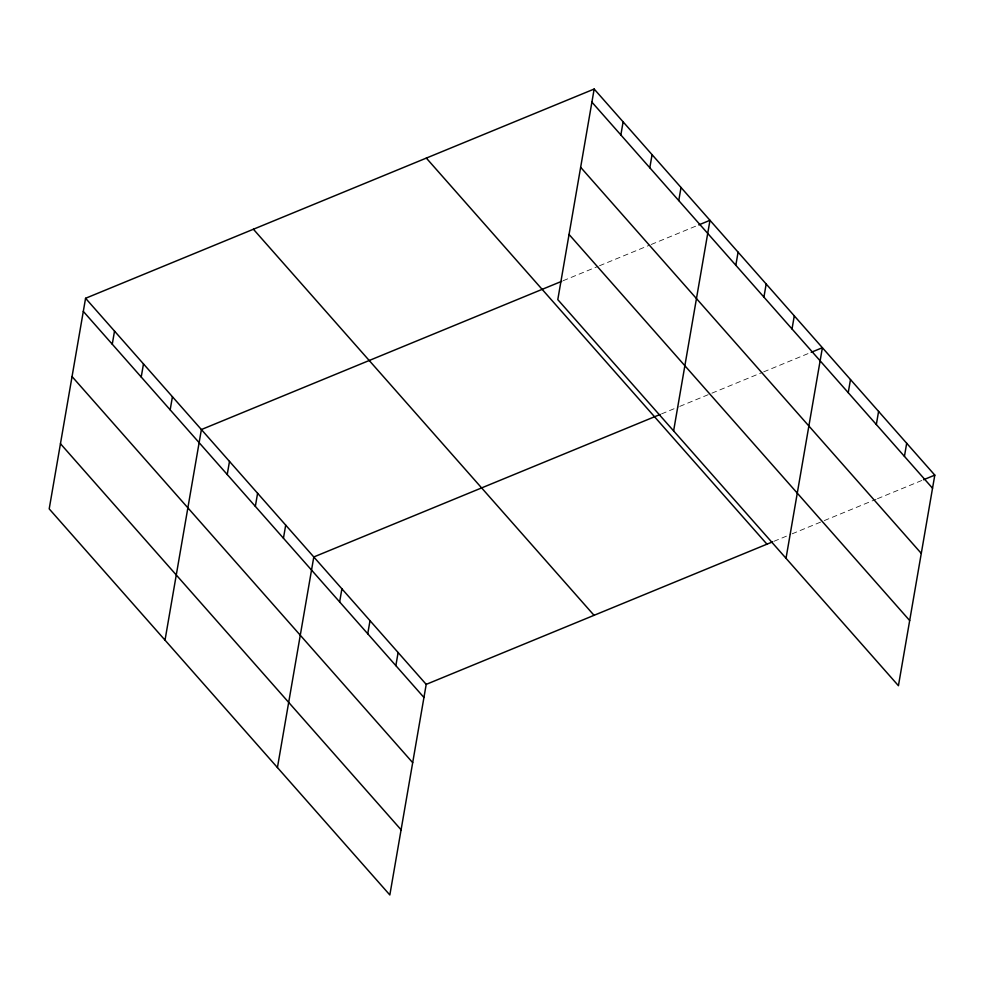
<?xml version="1.0" encoding="UTF-8"?>
<svg xmlns="http://www.w3.org/2000/svg" width="984" height="984" viewBox="0 0 984 984"><rect width="100%" height="100%" fill="white"/><g stroke="black" fill="none" stroke-linecap="round" stroke-linejoin="round"><path stroke-width="0.74" stroke-dasharray="4.92 3.69" d="M563.131 280.723L598.087 266.344M599.49 265.766L649.834 245.053M651.236 244.475L697.398 225.484M661.543 413.895L678.333 406.982M679.735 406.404L710.497 393.748M711.899 393.169L762.256 372.456M763.645 371.878L809.807 352.887M773.953 541.298L790.742 534.398M792.145 533.82L822.907 521.163M824.309 520.585L876.055 499.294M877.457 498.716L922.217 480.303"/><path stroke-width="1.48" d="M85.571 298.287L49.2 508.876L389.836 894.96L426.207 684.372L85.571 298.287L594.164 89.04L934.8 475.124L898.429 685.713L557.793 299.628L594.164 89.04M112.262 344.216L114.525 331.104M141.216 377.032L143.48 363.92M170.171 409.848L172.434 396.737M165.017 640.154L201.388 429.553L561.729 281.301M227.23 474.509L229.493 461.41M255.336 506.366L257.599 493.267M283.441 538.223L285.704 525.112M277.427 767.557L313.798 556.969L660.153 414.461M339.64 601.925L341.903 588.813M367.745 633.782L370.009 620.67M395.851 665.627L398.114 652.527M620.855 134.956L623.118 121.856M649.809 167.772L652.072 154.672M678.763 200.588L681.026 187.489M673.609 430.894L709.981 220.305L698.788 224.905M735.823 265.262L738.086 252.15M763.916 297.119L766.179 284.007M792.022 328.963L794.285 315.864M786.019 558.309L822.39 347.709L811.197 352.321M848.233 392.665L850.496 379.566M876.326 424.522L878.589 411.423M904.431 456.379L906.694 443.267M426.207 684.372L772.563 541.876M923.607 479.725L934.8 475.124M591.901 102.139L932.537 488.224M580.646 167.305L921.282 553.402M569.047 234.45L909.683 620.547M426.33 158.092L766.966 544.177M253.405 229.235L594.041 615.32M83.308 311.387L423.944 697.484M72.053 376.564L412.69 762.649M60.454 443.71L401.091 829.795"/></g></svg>
